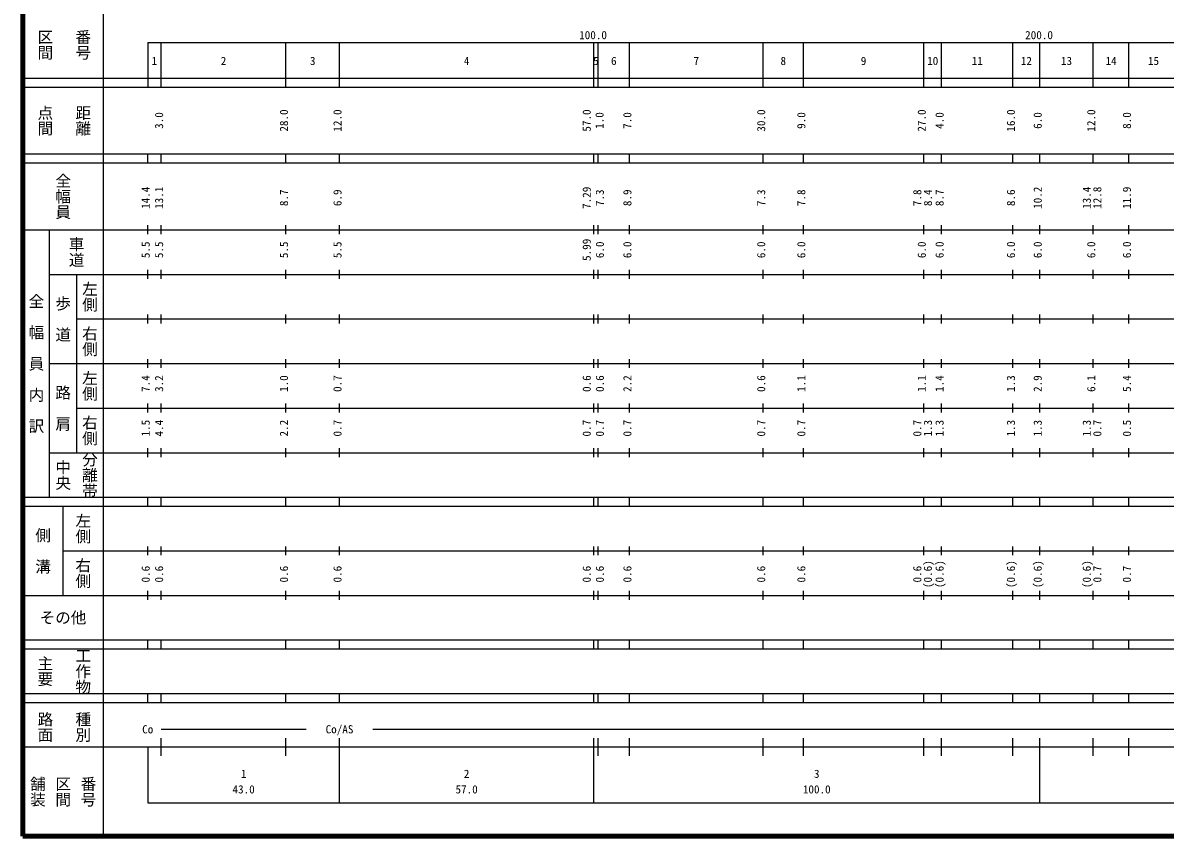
# Model space of a CAD drawing. Units: millimetres on the paper, enlarged 1000 times. Extents: x 40000 to 680000, y 20000 to 380000.
# Drawn here: x 40000 to 296118, y 20000 to 202409 of the extents above; entities that cross this region are included whole.
import ezdxf
from ezdxf.enums import TextEntityAlignment as Align

# ---------------------------------------------------------------- set-up
doc = ezdxf.new("R2010")
doc.units = ezdxf.units.MM
doc.header["$LTSCALE"] = 1000
doc.layers.add('M-TTL', color=2, linetype='Continuous', lineweight=140)
doc.layers.add('M-TTL-BAND', color=7, linetype='Continuous', lineweight=25)
doc.styles.add('@ＭＳ ゴシック', font='')
doc.styles.add('ＭＳ ゴシック', font='')
doc.styles.get('@ＭＳ ゴシック').set_extended_font_data('@MS Gothic')
doc.styles.get('ＭＳ ゴシック').set_extended_font_data('MS Gothic')

msp = doc.modelspace()

# ---------------------------------------------------------------- linework, layer by layer
at = {"layer": 'M-TTL'}
for p, q in [((40000, 380000), (40000, 20000)), ((40000, 20000), (680000, 20000))]:
    msp.add_line(p, q, dxfattribs=at)
at = {"layer": 'M-TTL-BAND'}
for p, q in [((58000, 370000), (58000, 20000)), ((68000, 198000), (579000, 198000)), ((68000, 198000), (68000, 188000)), ((71000, 188000), (71000, 198000)), ((99000, 188000), (99000, 198000)), ((111000, 188000), (111000, 198000)), ((168000, 188000), (168000, 198000)), ((169000, 188000), (169000, 198000)), ((176000, 188000), (176000, 198000)), ((206000, 188000), (206000, 198000)), ((215000, 188000), (215000, 198000)), ((242000, 188000), (242000, 198000)), ((246000, 188000), (246000, 198000)), ((262000, 188000), (262000, 198000)), ((268000, 188000), (268000, 198000)), ((280000, 188000), (280000, 198000)), ((288000, 188000), (288000, 198000)), ((40000, 190000), (579000, 190000)), ((40000, 188000), (579000, 188000)), ((40000, 173000), (579000, 173000)), ((68000, 171000), (68000, 173000)), ((71000, 171000), (71000, 173000)), ((99000, 171000), (99000, 173000)), ((111000, 171000), (111000, 173000)), ((168000, 171000), (168000, 173000)), ((169000, 171000), (169000, 173000)), ((176000, 171000), (176000, 173000)), ((206000, 171000), (206000, 173000)), ((215000, 171000), (215000, 173000)), ((242000, 171000), (242000, 173000)), ((246000, 171000), (246000, 173000)), ((262000, 171000), (262000, 173000)), ((268000, 171000), (268000, 173000)), ((280000, 171000), (280000, 173000)), ((288000, 171000), (288000, 173000)), ((40000, 171000), (579000, 171000)), ((68000, 155000), (68000, 157000)), ((71000, 155000), (71000, 157000)), ((99000, 155000), (99000, 157000)), ((111000, 155000), (111000, 157000)), ((168000, 155000), (168000, 157000)), ((169000, 155000), (169000, 157000)), ((176000, 155000), (176000, 157000)), ((206000, 155000), (206000, 157000)), ((215000, 155000), (215000, 157000)), ((242000, 155000), (242000, 157000)), ((246000, 155000), (246000, 157000)), ((262000, 155000), (262000, 157000)), ((268000, 155000), (268000, 157000)), ((280000, 155000), (280000, 157000)), ((288000, 155000), (288000, 157000)), ((40000, 156000), (579000, 156000)), ((46000, 96000), (46000, 156000)), ((46000, 146000), (579000, 146000)), ((52000, 146000), (52000, 106000)), ((68000, 145000), (68000, 147000)), ((71000, 145000), (71000, 147000)), ((99000, 145000), (99000, 147000)), ((111000, 145000), (111000, 147000)), ((168000, 145000), (168000, 147000)), ((169000, 145000), (169000, 147000)), ((176000, 145000), (176000, 147000)), ((206000, 145000), (206000, 147000)), ((215000, 145000), (215000, 147000)), ((242000, 145000), (242000, 147000)), ((246000, 145000), (246000, 147000)), ((262000, 145000), (262000, 147000)), ((268000, 145000), (268000, 147000)), ((280000, 145000), (280000, 147000)), ((288000, 145000), (288000, 147000)), ((52000, 136000), (579000, 136000)), ((68000, 135000), (68000, 137000)), ((71000, 135000), (71000, 137000)), ((99000, 135000), (99000, 137000)), ((111000, 135000), (111000, 137000)), ((168000, 135000), (168000, 137000)), ((169000, 135000), (169000, 137000)), ((176000, 135000), (176000, 137000)), ((206000, 135000), (206000, 137000)), ((215000, 135000), (215000, 137000)), ((242000, 135000), (242000, 137000)), ((246000, 135000), (246000, 137000)), ((262000, 135000), (262000, 137000)), ((268000, 135000), (268000, 137000)), ((280000, 135000), (280000, 137000)), ((288000, 135000), (288000, 137000)), ((46000, 126000), (579000, 126000)), ((68000, 125000), (68000, 127000)), ((71000, 125000), (71000, 127000)), ((99000, 125000), (99000, 127000)), ((111000, 125000), (111000, 127000)), ((168000, 125000), (168000, 127000)), ((169000, 125000), (169000, 127000)), ((176000, 125000), (176000, 127000)), ((206000, 125000), (206000, 127000)), ((215000, 125000), (215000, 127000)), ((242000, 125000), (242000, 127000)), ((246000, 125000), (246000, 127000)), ((262000, 125000), (262000, 127000)), ((268000, 125000), (268000, 127000)), ((280000, 125000), (280000, 127000)), ((288000, 125000), (288000, 127000)), ((52000, 116000), (579000, 116000)), ((68000, 115000), (68000, 117000)), ((71000, 115000), (71000, 117000)), ((99000, 115000), (99000, 117000)), ((111000, 115000), (111000, 117000)), ((168000, 115000), (168000, 117000)), ((169000, 115000), (169000, 117000)), ((176000, 115000), (176000, 117000)), ((206000, 115000), (206000, 117000)), ((215000, 115000), (215000, 117000)), ((242000, 115000), (242000, 117000)), ((246000, 115000), (246000, 117000)), ((262000, 115000), (262000, 117000)), ((268000, 115000), (268000, 117000)), ((280000, 115000), (280000, 117000)), ((288000, 115000), (288000, 117000)), ((46000, 106000), (579000, 106000)), ((68000, 105000), (68000, 107000)), ((71000, 105000), (71000, 107000)), ((99000, 105000), (99000, 107000)), ((111000, 105000), (111000, 107000)), ((168000, 105000), (168000, 107000)), ((169000, 105000), (169000, 107000)), ((176000, 105000), (176000, 107000)), ((206000, 105000), (206000, 107000)), ((215000, 105000), (215000, 107000)), ((242000, 105000), (242000, 107000)), ((246000, 105000), (246000, 107000)), ((262000, 105000), (262000, 107000)), ((268000, 105000), (268000, 107000)), ((280000, 105000), (280000, 107000)), ((288000, 105000), (288000, 107000)), ((40000, 96000), (579000, 96000)), ((68000, 94000), (68000, 96000)), ((71000, 94000), (71000, 96000)), ((99000, 94000), (99000, 96000)), ((111000, 94000), (111000, 96000)), ((168000, 94000), (168000, 96000)), ((169000, 94000), (169000, 96000)), ((176000, 94000), (176000, 96000)), ((206000, 94000), (206000, 96000)), ((215000, 94000), (215000, 96000)), ((242000, 94000), (242000, 96000)), ((246000, 94000), (246000, 96000)), ((262000, 94000), (262000, 96000)), ((268000, 94000), (268000, 96000)), ((280000, 94000), (280000, 96000)), ((288000, 94000), (288000, 96000)), ((40000, 94000), (579000, 94000)), ((49000, 94000), (49000, 74000)), ((68000, 83000), (68000, 85000)), ((71000, 83000), (71000, 85000)), ((99000, 83000), (99000, 85000)), ((111000, 83000), (111000, 85000)), ((168000, 83000), (168000, 85000)), ((169000, 83000), (169000, 85000)), ((176000, 83000), (176000, 85000)), ((206000, 83000), (206000, 85000)), ((215000, 83000), (215000, 85000)), ((242000, 83000), (242000, 85000)), ((246000, 83000), (246000, 85000)), ((262000, 83000), (262000, 85000)), ((268000, 83000), (268000, 85000)), ((280000, 83000), (280000, 85000)), ((288000, 83000), (288000, 85000)), ((49000, 84000), (579000, 84000)), ((68000, 73000), (68000, 75000)), ((71000, 73000), (71000, 75000)), ((99000, 73000), (99000, 75000)), ((111000, 73000), (111000, 75000)), ((168000, 73000), (168000, 75000)), ((169000, 73000), (169000, 75000)), ((176000, 73000), (176000, 75000)), ((206000, 73000), (206000, 75000)), ((215000, 73000), (215000, 75000)), ((242000, 73000), (242000, 75000)), ((246000, 73000), (246000, 75000)), ((262000, 73000), (262000, 75000)), ((268000, 73000), (268000, 75000)), ((280000, 73000), (280000, 75000)), ((288000, 73000), (288000, 75000)), ((40000, 74000), (579000, 74000)), ((40000, 64000), (579000, 64000)), ((40000, 62000), (579000, 62000)), ((68000, 62000), (68000, 64000)), ((71000, 62000), (71000, 64000)), ((99000, 62000), (99000, 64000)), ((111000, 62000), (111000, 64000)), ((168000, 62000), (168000, 64000)), ((169000, 62000), (169000, 64000)), ((176000, 62000), (176000, 64000)), ((206000, 62000), (206000, 64000)), ((215000, 62000), (215000, 64000)), ((242000, 62000), (242000, 64000)), ((246000, 62000), (246000, 64000)), ((262000, 62000), (262000, 64000)), ((268000, 62000), (268000, 64000)), ((280000, 62000), (280000, 64000)), ((288000, 62000), (288000, 64000)), ((40000, 52000), (579000, 52000)), ((68000, 50000), (68000, 52000)), ((71000, 50000), (71000, 52000)), ((99000, 50000), (99000, 52000)), ((111000, 50000), (111000, 52000)), ((168000, 50000), (168000, 52000)), ((169000, 50000), (169000, 52000)), ((176000, 50000), (176000, 52000)), ((206000, 50000), (206000, 52000)), ((215000, 50000), (215000, 52000)), ((242000, 50000), (242000, 52000)), ((246000, 50000), (246000, 52000)), ((262000, 50000), (262000, 52000)), ((268000, 50000), (268000, 52000)), ((280000, 50000), (280000, 52000)), ((288000, 50000), (288000, 52000)), ((40000, 50000), (579000, 50000)), ((71000, 44000), (103500, 44000)), ((118500, 44000), (565000, 44000)), ((71000, 38000), (71000, 42000)), ((99000, 38000), (99000, 42000)), ((111000, 27500), (111000, 42000)), ((168000, 27500), (168000, 42000)), ((169000, 38000), (169000, 42000)), ((176000, 38000), (176000, 42000)), ((206000, 38000), (206000, 42000)), ((215000, 38000), (215000, 42000)), ((242000, 38000), (242000, 42000)), ((246000, 38000), (246000, 42000)), ((262000, 38000), (262000, 42000)), ((268000, 27500), (268000, 42000)), ((280000, 38000), (280000, 42000)), ((288000, 38000), (288000, 42000)), ((40000, 40000), (579000, 40000)), ((68000, 40000), (68000, 27500)), ((68000, 27500), (579000, 27500))]:
    msp.add_line(p, q, dxfattribs=at)

# ---------------------------------------------------------------- texts
at = {"layer": 'M-TTL-BAND', "style": '@ＭＳ ゴシック'}
for s, p in [('区間', (45000, 197500)), ('番号', (53500, 197500)), ('点間', (45000, 180500)), ('距離', (53500, 180500)), ('全幅員', (49000, 163500)), ('車道', (52000, 151000)), ('左側', (55000, 141000)), ('全\u3000幅\u3000員\u3000内\u3000訳', (43000, 126000)), ('歩\u3000道', (49000, 136000)), ('右側', (55000, 131000)), ('左側', (55000, 121000)), ('路\u3000肩', (49000, 116000)), ('右側', (55000, 111000)), ('分離帯', (55000, 101000)), ('中央', (49000, 101000)), ('左側', (53500, 89000)), ('側\u3000溝', (44500, 84000)), ('右側', (53500, 79000)), ('工作物', (53500, 57000)), ('主要', (45000, 57000)), ('路面', (45000, 44500)), ('種別', (53500, 44500)), ('舗装', (43333, 30000)), ('番号', (54667, 30000)), ('区間', (49000, 30000))]:
    msp.add_text(s, height=2566, rotation=270, dxfattribs=at).set_placement(p, align=Align.MIDDLE_CENTER)
at = {"layer": 'M-TTL-BAND', "style": 'ＭＳ ゴシック'}
for s, p in [('100.0', (167844, 198195)), ('200.0', (267844, 198195)), ('1', (69500, 192405)), ('2', (85000, 192405)), ('3', (105000, 192405)), ('4', (139500, 192405)), ('5', (168500, 192405)), ('6', (172500, 192405)), ('7', (191000, 192405)), ('8', (210500, 192405)), ('9', (228500, 192405)), ('10', (244000, 192405)), ('11', (254000, 192405)), ('12', (265000, 192405)), ('13', (274000, 192405)), ('14', (284000, 192405)), ('15', (293500, 192405)), ('Co', (68000, 42500)), ('Co/AS', (111000, 42500)), ('1', (89500, 32523)), ('2', (139500, 32523)), ('3', (218000, 32523)), ('43.0', (89500, 29033)), ('57.0', (139500, 29033)), ('100.0', (218000, 29033))]:
    msp.add_text(s, height=1833, dxfattribs=at).set_placement(p, align=Align.BOTTOM_CENTER)
for s, p in [('3.0', (72000, 180500)), ('28.0', (100000, 180500)), ('12.0', (112000, 180500)), ('57.0', (167882, 180500)), ('1.0', (170760, 180500)), ('7.0', (177000, 180500)), ('30.0', (207000, 180500)), ('9.0', (216000, 180500)), ('27.0', (243000, 180500)), ('4.0', (247000, 180500)), ('16.0', (263000, 180500)), ('6.0', (269000, 180500)), ('12.0', (281000, 180500)), ('8.0', (289000, 180500)), ('14.4', (69000, 163174)), ('13.1', (72000, 163174)), ('8.7', (100000, 163174)), ('6.9', (112000, 163174)), ('7.29', (167882, 163174)), ('7.3', (170826, 163174)), ('8.9', (177000, 163174)), ('7.3', (207000, 163174)), ('7.8', (216000, 163174)), ('7.8', (242000, 163174)), ('8.4', (244370, 163174)), ('8.7', (247000, 163174)), ('8.6', (263000, 163174)), ('10.2', (269000, 163174)), ('13.4', (280000, 163174)), ('12.8', (282370, 163174)), ('11.9', (289000, 163174)), ('5.99', (167882, 151500)), ('5.5', (69000, 151500)), ('5.5', (72000, 151500)), ('5.5', (100000, 151500)), ('5.5', (112000, 151500)), ('6.0', (170826, 151500)), ('6.0', (177000, 151500)), ('6.0', (207000, 151500)), ('6.0', (216000, 151500)), ('6.0', (243000, 151500)), ('6.0', (247000, 151500)), ('6.0', (263000, 151500)), ('6.0', (269000, 151500)), ('6.0', (281000, 151500)), ('6.0', (289000, 151500)), ('7.4', (69000, 121500)), ('3.2', (72000, 121500)), ('1.0', (100000, 121500)), ('0.7', (112000, 121500)), ('0.6', (167882, 121500)), ('0.6', (170826, 121500)), ('2.2', (177000, 121500)), ('0.6', (207000, 121500)), ('1.1', (216000, 121500)), ('1.1', (243000, 121500)), ('1.4', (247000, 121500)), ('1.3', (263000, 121500)), ('2.9', (269000, 121500)), ('6.1', (281000, 121500)), ('5.4', (289000, 121500)), ('1.5', (69000, 111500)), ('4.4', (72000, 111500)), ('2.2', (100000, 111500)), ('0.7', (112000, 111500)), ('0.7', (167882, 111500)), ('0.7', (170826, 111500)), ('0.7', (177000, 111500)), ('0.7', (207000, 111500)), ('0.7', (216000, 111500)), ('0.7', (242000, 111500)), ('1.3', (244370, 111500)), ('1.3', (247000, 111500)), ('1.3', (263000, 111500)), ('1.3', (269000, 111500)), ('1.3', (280000, 111500)), ('0.7', (282370, 111500)), ('0.5', (289000, 111500)), ('0.6', (69000, 78764)), ('0.6', (72000, 78764)), ('0.6', (100000, 78764)), ('0.6', (112000, 78764)), ('0.6', (167882, 78764)), ('0.6', (170826, 78764)), ('0.6', (177000, 78764)), ('0.6', (207000, 78764)), ('0.6', (216000, 78764)), ('0.6', (242000, 78764)), ('(0.6)', (244370, 78764)), ('(0.6)', (247000, 78764)), ('(0.6)', (263000, 78764)), ('(0.6)', (269000, 78764)), ('(0.6)', (280000, 78764)), ('0.7', (282370, 78764)), ('0.7', (289000, 78764))]:
    msp.add_text(s, height=1833, rotation=90, dxfattribs=at).set_placement(p, align=Align.BOTTOM_CENTER)
msp.add_text('その他', height=2566, dxfattribs=at).set_placement((49000, 69000), align=Align.MIDDLE_CENTER)

doc.saveas('drawing.dxf')
